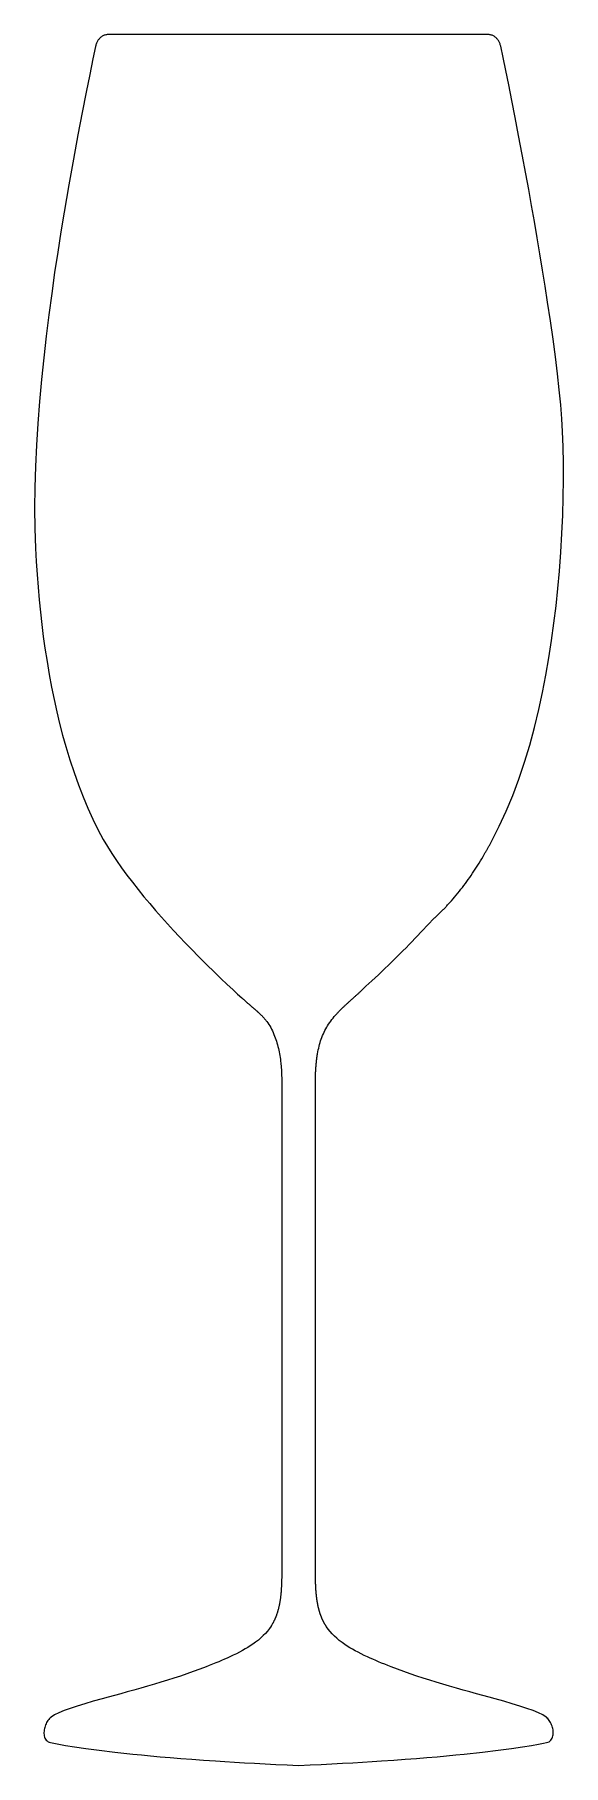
# Model space of a CAD drawing. Extents: x 602 to 815, y 360 to 1056.
import ezdxf

# ---------------------------------------------------------------- set-up
doc = ezdxf.new("R2010")
doc.units = 0
doc.header["$MEASUREMENT"] = 0
doc.layers.add('Poly', color=3, linetype='CONTINUOUS')

msp = doc.modelspace()

# ---------------------------------------------------------------- linework, layer by layer
at = {"layer": 'Poly', "color": 0, "true_color": 0x000000}
msp.add_lwpolyline([(808.4209, 379.5365), (808.406648, 379.54991), (808.392384, 379.563156), (808.378097, 379.576262), (808.363775, 379.58925), (808.349406, 379.602145), (808.334978, 379.614969), (808.32048, 379.627746), (808.3059, 379.6405), (808.291603, 379.652496), (808.277212, 379.664469), (808.262728, 379.676395), (808.24815, 379.68825), (808.233478, 379.700012), (808.218712, 379.711656), (808.203853, 379.72316), (808.1889, 379.7345), (808.174185, 379.746078), (808.159306, 379.757563), (808.144287, 379.768953), (808.12915, 379.78025), (808.11392, 379.791453), (808.098619, 379.802563), (808.083271, 379.813578), (808.0679, 379.8245), (808.067566, 379.823045), (808.067291, 379.821672), (808.067039, 379.820369), (808.066775, 379.819125), (808.066464, 379.817928), (808.066072, 379.816766), (808.065562, 379.815627), (808.0649, 379.8145), (808.064599, 379.814156), (808.063806, 379.81325), (808.062685, 379.811969), (808.0614, 379.8105), (808.060115, 379.809031), (808.058994, 379.80775), (808.058201, 379.806844), (808.0579, 379.8065), (808.057728, 379.80607), (808.057275, 379.804938), (808.056634, 379.803336), (808.0559, 379.8015), (808.055166, 379.799664), (808.054525, 379.798063), (808.054072, 379.79693), (808.0539, 379.7965), (806.724455, 380.66833), (804.982838, 381.544766), (802.859002, 382.4306), (800.3829, 383.330625), (797.584486, 384.249635), (794.493713, 385.192422), (791.140533, 386.163779), (787.5549, 387.1685), (785.131726, 387.837016), (782.632322, 388.522688), (780.064738, 389.226828), (777.437025, 389.95075), (774.757234, 390.695766), (772.033416, 391.463188), (769.273621, 392.254328), (766.4859, 393.0705), (763.886103, 393.84959), (761.275712, 394.652281), (758.661103, 395.479582), (756.04865, 396.3325), (753.444728, 397.212043), (750.855712, 398.119219), (748.287978, 399.055035), (745.7479, 400.0205), (744.428091, 400.537727), (743.145806, 401.048813), (741.900505, 401.554367), (740.69165, 402.055), (739.518701, 402.55132), (738.381119, 403.043938), (737.278365, 403.533461), (736.2099, 404.0205), (734.894875, 404.640014), (733.634072, 405.257359), (732.426402, 405.873744), (731.270775, 406.490375), (730.166101, 407.108459), (729.111291, 407.729203), (728.105254, 408.353814), (727.1469, 408.9835), (725.972332, 409.810814), (724.874041, 410.651266), (723.849648, 411.50749), (722.896775, 412.382125), (722.013043, 413.277807), (721.196072, 414.197172), (720.443484, 415.142857), (719.7529, 416.1175), (719.72557, 416.158463), (719.698322, 416.199578), (719.671144, 416.240811), (719.644025, 416.282125), (719.616953, 416.323486), (719.589916, 416.364859), (719.562902, 416.406209), (719.5359, 416.4475), (719.526834, 416.461852), (719.502931, 416.499688), (719.469138, 416.55318), (719.4304, 416.6145), (719.391662, 416.67582), (719.357869, 416.729313), (719.333966, 416.767148), (719.3249, 416.7815), (719.299072, 416.823545), (719.273338, 416.865672), (719.247697, 416.907869), (719.22215, 416.950125), (719.196697, 416.992428), (719.171337, 417.034766), (719.146072, 417.077127), (719.1209, 417.1195), (719.092824, 417.16792), (719.064853, 417.216422), (719.037, 417.264994), (719.009275, 417.313625), (718.981691, 417.362303), (718.954259, 417.411016), (718.926992, 417.459752), (718.8999, 417.5085), (718.872619, 417.557627), (718.845525, 417.606766), (718.818619, 417.655928), (718.7919, 417.705125), (718.765369, 417.754369), (718.739025, 417.803672), (718.712869, 417.853045), (718.6869, 417.9025), (718.660742, 417.952047), (718.634759, 418.001688), (718.608941, 418.051422), (718.583275, 418.10125), (718.55775, 418.151172), (718.532353, 418.201188), (718.507074, 418.251297), (718.4819, 418.3015), (718.459822, 418.344627), (718.437837, 418.387766), (718.415947, 418.430928), (718.39415, 418.474125), (718.372447, 418.517369), (718.350838, 418.560672), (718.329322, 418.604045), (718.3079, 418.6475), (718.286201, 418.691002), (718.264619, 418.734516), (718.243177, 418.778053), (718.2219, 418.821625), (718.20081, 418.865244), (718.179931, 418.908922), (718.159287, 418.95267), (718.1389, 418.9965), (718.117994, 419.040379), (718.097275, 419.084281), (718.076744, 419.12823), (718.0564, 419.17225), (718.036244, 419.216363), (718.016275, 419.260594), (717.996494, 419.304965), (717.9769, 419.3495), (717.953742, 419.402508), (717.930759, 419.45575), (717.907941, 419.50918), (717.885275, 419.56275), (717.86275, 419.616414), (717.840353, 419.670125), (717.818074, 419.723836), (717.7959, 419.7775), (717.77391, 419.831547), (717.752166, 419.885688), (717.730632, 419.939922), (717.709275, 419.99425), (717.688058, 420.048672), (717.666947, 420.103188), (717.645906, 420.157797), (717.6249, 420.2125), (717.603988, 420.26659), (717.583228, 420.320844), (717.562586, 420.375238), (717.542025, 420.42975), (717.521511, 420.484355), (717.501009, 420.539031), (717.480484, 420.593754), (717.4599, 420.6485), (717.454056, 420.66427), (717.43865, 420.705844), (717.416869, 420.764621), (717.3919, 420.832), (717.366931, 420.899379), (717.34515, 420.958156), (717.329744, 420.99973), (717.3239, 421.0155), (717.307072, 421.061627), (717.290337, 421.107766), (717.273697, 421.153928), (717.25715, 421.200125), (717.240697, 421.246369), (717.224337, 421.292672), (717.208072, 421.339045), (717.1919, 421.3855), (717.175822, 421.432049), (717.159837, 421.478703), (717.143947, 421.525475), (717.12815, 421.572375), (717.112447, 421.619416), (717.096837, 421.666609), (717.081322, 421.713967), (717.0659, 421.7615), (717.047617, 421.819719), (717.029509, 421.878125), (717.011566, 421.936719), (716.993775, 421.9955), (716.976125, 422.054469), (716.958603, 422.113625), (716.941199, 422.172969), (716.9239, 422.2325), (716.907072, 422.29184), (716.890337, 422.351344), (716.873697, 422.410988), (716.85715, 422.47075), (716.840697, 422.530605), (716.824337, 422.590531), (716.808072, 422.650504), (716.7919, 422.7105), (716.775863, 422.770168), (716.759978, 422.829906), (716.744211, 422.889691), (716.728525, 422.9495), (716.712886, 423.009309), (716.697259, 423.069094), (716.681609, 423.128832), (716.6659, 423.1885), (716.661474, 423.205387), (716.649806, 423.249906), (716.63331, 423.312848), (716.6144, 423.385), (716.59549, 423.457152), (716.578994, 423.520094), (716.567326, 423.564613), (716.5629, 423.5815), (716.549824, 423.630338), (716.536853, 423.679328), (716.524, 423.728436), (716.511275, 423.777625), (716.498691, 423.826861), (716.486259, 423.876109), (716.473992, 423.925334), (716.4619, 423.9745), (716.449615, 424.024383), (716.437494, 424.074313), (716.425513, 424.124336), (716.41365, 424.1745), (716.40188, 424.224852), (716.390181, 424.275438), (716.378529, 424.326305), (716.3669, 424.3775), (716.353117, 424.442139), (716.339509, 424.507047), (716.326066, 424.572213), (716.312775, 424.637625), (716.299625, 424.703271), (716.286603, 424.769141), (716.273699, 424.835221), (716.2609, 424.9015), (716.248529, 424.967588), (716.236181, 425.033828), (716.22388, 425.100186), (716.21165, 425.166625), (716.199513, 425.233111), (716.187494, 425.299609), (716.175615, 425.366084), (716.1639, 425.4325), (716.152646, 425.498918), (716.141369, 425.565406), (716.130045, 425.631941), (716.11865, 425.6985), (716.107162, 425.765059), (716.095556, 425.831594), (716.08381, 425.898082), (716.0719, 425.9645), (716.063228, 426.016205), (716.054462, 426.067828), (716.045603, 426.119381), (716.03665, 426.170875), (716.027603, 426.222322), (716.018463, 426.273734), (716.009228, 426.325123), (715.9999, 426.3765), (715.990859, 426.427879), (715.981759, 426.479281), (715.972636, 426.53073), (715.963525, 426.58225), (715.954461, 426.633863), (715.945478, 426.685594), (715.936613, 426.737465), (715.9279, 426.7895), (715.919324, 426.841676), (715.910853, 426.893969), (715.9025, 426.946402), (715.894275, 426.999), (715.886191, 427.051785), (715.878259, 427.104781), (715.870492, 427.158012), (715.8629, 427.2115), (715.85258, 427.285516), (715.842588, 427.359813), (715.832877, 427.434391), (715.8234, 427.50925), (715.814111, 427.584391), (715.804962, 427.659813), (715.795908, 427.735516), (715.7869, 427.8115), (715.778322, 427.886965), (715.769837, 427.962594), (715.761447, 428.038363), (715.75315, 428.11425), (715.744947, 428.19023), (715.736837, 428.266281), (715.728822, 428.342379), (715.7209, 428.4185), (715.6589, 429.0245), (715.65356, 429.077658), (715.648056, 429.130641), (715.642412, 429.183459), (715.63665, 429.236125), (715.630795, 429.28865), (715.624869, 429.341047), (715.618896, 429.393326), (715.6129, 429.4455), (715.607234, 429.498291), (715.601509, 429.550953), (715.595761, 429.603545), (715.590025, 429.656125), (715.584336, 429.708752), (715.578728, 429.761484), (715.573238, 429.814381), (715.5679, 429.8675), (715.562654, 429.92076), (715.557431, 429.974078), (715.552255, 430.027514), (715.54715, 430.081125), (715.542138, 430.134971), (715.537244, 430.189109), (715.53249, 430.2436), (715.5279, 430.2985), (715.521201, 430.387936), (715.514619, 430.477734), (715.508177, 430.567885), (715.5019, 430.658375), (715.49581, 430.749193), (715.489931, 430.840328), (715.484287, 430.931768), (715.4789, 431.0235), (715.473367, 431.114473), (715.468009, 431.205844), (715.462816, 431.297543), (715.457775, 431.3895), (715.452875, 431.481645), (715.448103, 431.573906), (715.443449, 431.666215), (715.4389, 431.7585), (715.437396, 431.789953), (715.433431, 431.872875), (715.427826, 431.990109), (715.4214, 432.1245), (715.414974, 432.258891), (715.409369, 432.376125), (715.405404, 432.459047), (715.4039, 432.4905), (715.401603, 432.539447), (715.399212, 432.588078), (715.396728, 432.636451), (715.39415, 432.684625), (715.391478, 432.732658), (715.388712, 432.780609), (715.385853, 432.828537), (715.3829, 432.8765), (715.381912, 432.892957), (715.379306, 432.936344), (715.375623, 432.997684), (715.3714, 433.068), (715.367177, 433.138316), (715.363494, 433.199656), (715.360888, 433.243043), (715.3599, 433.2595), (715.35917, 433.276344), (715.357244, 433.32075), (715.354521, 433.383531), (715.3514, 433.4555), (715.348279, 433.527469), (715.345556, 433.59025), (715.34363, 433.634656), (715.3429, 433.6515), (715.338121, 433.801361), (715.333541, 433.951703), (715.329171, 434.102537), (715.325025, 434.253875), (715.321113, 434.405729), (715.317447, 434.558109), (715.314039, 434.711029), (715.3109, 434.8645), (715.307621, 435.015066), (715.304541, 435.166031), (715.301671, 435.317418), (715.299025, 435.46925), (715.296613, 435.621551), (715.294447, 435.774344), (715.292539, 435.927652), (715.2909, 436.0815), (715.289494, 436.231494), (715.288275, 436.382203), (715.287244, 436.533592), (715.2864, 436.685625), (715.285744, 436.838268), (715.285275, 436.991484), (715.284994, 437.14524), (715.2849, 437.2995), (715.2849, 503.4585), (715.2849, 569.6215), (715.2849, 635.7765), (715.285273, 636.009377), (715.286384, 636.240766), (715.288222, 636.470678), (715.290775, 636.699125), (715.294031, 636.926119), (715.297978, 637.151672), (715.302605, 637.375795), (715.3079, 637.5985), (715.313611, 637.830541), (715.320213, 638.060953), (715.327658, 638.289795), (715.3359, 638.517125), (715.344892, 638.743002), (715.354587, 638.967484), (715.364939, 639.190631), (715.3759, 639.4125), (715.387941, 639.643461), (715.400791, 639.872875), (715.414414, 640.100789), (715.428775, 640.32725), (715.443839, 640.552305), (715.459572, 640.776), (715.475937, 640.998383), (715.4929, 641.2195), (715.493545, 641.227707), (715.495244, 641.249344), (715.497646, 641.279934), (715.5004, 641.315), (715.503154, 641.350066), (715.505556, 641.380656), (715.507255, 641.402293), (715.5079, 641.4105), (715.508545, 641.418621), (715.510244, 641.440031), (715.512646, 641.470301), (715.5154, 641.505), (715.518154, 641.539699), (715.520556, 641.569969), (715.522255, 641.591379), (715.5229, 641.5995), (715.523502, 641.607664), (715.525087, 641.629188), (715.52733, 641.659617), (715.5299, 641.6945), (715.53247, 641.729383), (715.534712, 641.759812), (715.536298, 641.781336), (715.5369, 641.7895), (715.546324, 641.898439), (715.555853, 642.007016), (715.5655, 642.11524), (715.575275, 642.223125), (715.585191, 642.330682), (715.595259, 642.437922), (715.605492, 642.544857), (715.6159, 642.6515), (715.626779, 642.759359), (715.637681, 642.866938), (715.64863, 642.974234), (715.65965, 643.08125), (715.670763, 643.187984), (715.681994, 643.294438), (715.693365, 643.400609), (715.7049, 643.5065), (715.716615, 643.613943), (715.728494, 643.721047), (715.740513, 643.827846), (715.75265, 643.934375), (715.76488, 644.04067), (715.777181, 644.146766), (715.789529, 644.252697), (715.8019, 644.3585), (715.805638, 644.387891), (715.815494, 644.465375), (715.829427, 644.574922), (715.8454, 644.7005), (715.861373, 644.826078), (715.875306, 644.935625), (715.885162, 645.013109), (715.8889, 645.0425), (715.899824, 645.128035), (715.910853, 645.213594), (715.922, 645.299105), (715.933275, 645.3845), (715.944691, 645.469707), (715.956259, 645.554656), (715.967992, 645.639277), (715.9799, 645.7235), (715.992328, 645.809932), (716.004884, 645.895953), (716.017605, 645.981529), (716.030525, 646.066625), (716.043679, 646.151205), (716.057103, 646.235234), (716.070832, 646.318678), (716.0849, 646.4015), (716.085072, 646.402746), (716.085525, 646.406031), (716.086166, 646.410676), (716.0869, 646.416), (716.087634, 646.421324), (716.088275, 646.425969), (716.088728, 646.429254), (716.0889, 646.4305), (716.089115, 646.431703), (716.089681, 646.434875), (716.090482, 646.439359), (716.0914, 646.4445), (716.092318, 646.449641), (716.093119, 646.454125), (716.093685, 646.457297), (716.0939, 646.4585), (716.094072, 646.459703), (716.094525, 646.462875), (716.095166, 646.467359), (716.0959, 646.4725), (716.096634, 646.477641), (716.097275, 646.482125), (716.097728, 646.485297), (716.0979, 646.4865), (716.245105, 647.289479), (716.403853, 648.070578), (716.573968, 648.83042), (716.755275, 649.569625), (716.947597, 650.288814), (717.150759, 650.988609), (717.364586, 651.669631), (717.5889, 652.3325), (717.864099, 653.085348), (718.153244, 653.815344), (718.456029, 654.523543), (718.77215, 655.211), (719.101302, 655.87877), (719.443181, 656.527906), (719.797482, 657.159465), (720.1639, 657.7745), (720.575123, 658.423742), (721.000056, 659.056063), (721.438349, 659.672727), (721.88965, 660.275), (722.353607, 660.864148), (722.829869, 661.441438), (723.318084, 662.008133), (723.8179, 662.5655), (723.999769, 662.763418), (724.183103, 662.960469), (724.367867, 663.156723), (724.554025, 663.35225), (724.741543, 663.547121), (724.930384, 663.741406), (725.120515, 663.935176), (725.3119, 664.1285), (725.501839, 664.318023), (725.692916, 664.507125), (725.88514, 664.695852), (726.078525, 664.88425), (726.273082, 665.072367), (726.468822, 665.26025), (726.665757, 665.447945), (726.8639, 665.6355), (727.059086, 665.818879), (727.255384, 666.002281), (727.452785, 666.18573), (727.651275, 666.36925), (727.850843, 666.552863), (728.051478, 666.736594), (728.253168, 666.920465), (728.4559, 667.1045), (728.66191, 667.290365), (728.868916, 667.476734), (729.076882, 667.663643), (729.285775, 667.851125), (729.495558, 668.039217), (729.706197, 668.227953), (729.917656, 668.417369), (730.1299, 668.6075), (730.336859, 668.792717), (730.544509, 668.978672), (730.752886, 669.165447), (730.962025, 669.353125), (731.171961, 669.541787), (731.382728, 669.731516), (731.594363, 669.922393), (731.8069, 670.1145), (732.012732, 670.301025), (732.219244, 670.488641), (732.426459, 670.677404), (732.6344, 670.867375), (732.843091, 671.058611), (733.052556, 671.251172), (733.262818, 671.445115), (733.4739, 671.6405), (734.515191, 672.609063), (735.617666, 673.6335), (736.778851, 674.713438), (737.996275, 675.8485), (739.267464, 677.038313), (740.589947, 678.2825), (741.96125, 679.580688), (743.3789, 680.9325), (744.506709, 682.015334), (745.659619, 683.129984), (746.836482, 684.276299), (748.03615, 685.454125), (749.257474, 686.663311), (750.499306, 687.903703), (751.760498, 689.17515), (753.0399, 690.4775), (754.165994, 691.63398), (755.304275, 692.813594), (756.453994, 694.016223), (757.6144, 695.24175), (758.784744, 696.490059), (759.964275, 697.761031), (761.152244, 699.054551), (762.3479, 700.3705), (762.618406, 700.612809), (762.889884, 700.857531), (763.162277, 701.104738), (763.435525, 701.3545), (763.70957, 701.606887), (763.984353, 701.861969), (764.259816, 702.119816), (764.5359, 702.3805), (764.799099, 702.630818), (765.062931, 702.883797), (765.327373, 703.139471), (765.5924, 703.397875), (765.85799, 703.659045), (766.124119, 703.923016), (766.390763, 704.189822), (766.6579, 704.4595), (766.913173, 704.718861), (767.168962, 704.980953), (767.42522, 705.245787), (767.6819, 705.513375), (767.938955, 705.783729), (768.196337, 706.056859), (768.454002, 706.332779), (768.7119, 706.6115), (769.351707, 707.312313), (769.992228, 708.029438), (770.633242, 708.762781), (771.274525, 709.51225), (771.915855, 710.27775), (772.557009, 711.059188), (773.197765, 711.856469), (773.8379, 712.6695), (774.423716, 713.428258), (775.008806, 714.2), (775.593005, 714.98468), (776.17615, 715.78225), (776.758076, 716.592664), (777.338619, 717.415875), (777.917615, 718.251836), (778.4949, 719.1005), (779.031412, 719.902143), (779.566119, 720.714766), (780.098904, 721.538287), (780.62965, 722.372625), (781.15824, 723.217697), (781.684556, 724.073422), (782.208482, 724.939717), (782.7299, 725.8165), (782.881636, 726.075719), (783.033103, 726.335875), (783.184312, 726.596969), (783.335275, 726.859), (783.486004, 727.121969), (783.636509, 727.385875), (783.786804, 727.650719), (783.9369, 727.9165), (784.084222, 728.179045), (784.231416, 728.442422), (784.378445, 728.706619), (784.525275, 728.971625), (784.671871, 729.237428), (784.818197, 729.504016), (784.964218, 729.771377), (785.1099, 730.0395), (785.253761, 730.304623), (785.397353, 730.570484), (785.540687, 730.837072), (785.683775, 731.104375), (785.826629, 731.372381), (785.969259, 731.641078), (786.111679, 731.910455), (786.2539, 732.1805), (789.268712, 737.973389), (792.087025, 744.046297), (794.7139, 750.374088), (797.1544, 756.931625), (799.413587, 763.693771), (801.496525, 770.635391), (803.408275, 777.731346), (805.1539, 784.9565), (806.639828, 791.800635), (807.989384, 798.715141), (809.20673, 805.679545), (810.296025, 812.673375), (811.261429, 819.676158), (812.107103, 826.667422), (812.837207, 833.626693), (813.4559, 840.5335), (814.021527, 848.177729), (814.458541, 855.702016), (814.772765, 863.077639), (814.970025, 870.275875), (815.056144, 877.268002), (815.036947, 884.025297), (814.918257, 890.519037), (814.7059, 896.7205), (814.417154, 901.817406), (813.972244, 907.415688), (813.383287, 913.464438), (812.6624, 919.91275), (811.821701, 926.709719), (810.873306, 933.804438), (809.829334, 941.146), (808.7019, 948.6835), (807.705527, 955.089516), (806.666603, 961.567063), (805.592171, 968.086516), (804.489275, 974.61825), (803.364957, 981.132641), (802.226259, 987.600063), (801.080226, 993.990891), (799.9339, 1000.2755), (798.474908, 1008.129736), (797.041837, 1015.698328), (795.649548, 1022.91885), (794.3129, 1029.728875), (793.046752, 1036.065979), (791.865963, 1041.867734), (790.785392, 1047.071717), (789.8199, 1051.6155), (789.745535, 1051.928283), (789.658478, 1052.233391), (789.559164, 1052.530459), (789.448025, 1052.819125), (789.325496, 1053.099025), (789.192009, 1053.369797), (789.048, 1053.631076), (788.8939, 1053.8825), (788.71333, 1054.146229), (788.521462, 1054.397078), (788.318814, 1054.634545), (788.1059, 1054.858125), (787.883236, 1055.067314), (787.651337, 1055.261609), (787.41072, 1055.440506), (787.1619, 1055.6035), (786.893078, 1055.757439), (786.616509, 1055.892641), (786.332793, 1056.008553), (786.042525, 1056.104625), (785.746304, 1056.180307), (785.444728, 1056.235047), (785.138394, 1056.268295), (784.8279, 1056.2795), (759.4109, 1056.2795), (733.9939, 1056.2795), (708.5779, 1056.2795), (682.9829, 1056.2795), (657.3889, 1056.2795), (631.7949, 1056.2795), (631.48183, 1056.268158), (631.173025, 1056.234516), (630.869095, 1056.179146), (630.57065, 1056.102625), (630.278298, 1056.005525), (629.99265, 1055.888422), (629.714314, 1055.751889), (629.4439, 1055.5965), (629.194336, 1055.431164), (628.953009, 1055.24975), (628.720472, 1055.052773), (628.497275, 1054.84075), (628.283968, 1054.614195), (628.081103, 1054.373625), (627.88923, 1054.119555), (627.7089, 1053.8525), (627.554982, 1053.598404), (627.411494, 1053.334359), (627.278834, 1053.060729), (627.1574, 1052.777875), (627.047591, 1052.486162), (626.949806, 1052.185953), (626.864443, 1051.877611), (626.7919, 1051.5615), (625.739687, 1046.489854), (624.466822, 1040.306203), (623.007839, 1033.100232), (621.397275, 1024.961625), (619.669664, 1015.980064), (617.859541, 1006.245234), (616.001441, 995.846818), (614.1299, 984.8745), (612.840888, 976.966951), (611.573556, 968.856047), (610.339459, 960.571775), (609.15015, 952.144125), (608.017185, 943.603084), (606.952119, 934.978641), (605.966505, 926.300783), (605.0719, 917.5995), (604.268787, 908.772451), (603.583494, 899.983734), (603.028091, 891.264744), (602.61465, 882.646875), (602.35524, 874.161521), (602.261931, 865.840078), (602.346795, 857.713939), (602.6219, 849.8145), (602.90839, 844.504471), (603.251259, 839.273766), (603.649605, 834.123334), (604.102525, 829.054125), (604.609117, 824.067088), (605.168478, 819.163172), (605.779707, 814.343326), (606.4419, 809.6085), (607.268171, 804.255764), (608.159822, 799.018797), (609.11548, 793.899088), (610.133775, 788.898125), (611.213336, 784.017396), (612.352791, 779.258391), (613.550769, 774.622596), (614.8059, 770.1115), (616.423699, 764.744439), (618.123166, 759.570328), (619.901781, 754.591896), (621.757025, 749.811875), (623.686379, 745.232994), (625.687322, 740.857984), (627.757336, 736.689576), (629.8939, 732.7305), (631.544798, 729.907422), (633.333088, 727.050688), (635.246158, 724.168547), (637.2714, 721.26925), (639.396205, 718.361047), (641.607962, 715.452188), (643.894064, 712.550922), (646.2419, 709.6655), (648.573257, 706.881039), (650.939572, 704.127), (653.329207, 701.411023), (655.730525, 698.74075), (658.13189, 696.12382), (660.521666, 693.567875), (662.888214, 691.080555), (665.2199, 688.6695), (668.440379, 685.399029), (671.534541, 682.318297), (674.469351, 679.448947), (677.211775, 676.812625), (679.728777, 674.430975), (681.987322, 672.325641), (683.954375, 670.518268), (685.5969, 669.0305), (685.737246, 668.904215), (685.877041, 668.778844), (686.016296, 668.654363), (686.155025, 668.53075), (686.293238, 668.40798), (686.430947, 668.286031), (686.568164, 668.164879), (686.7049, 668.0445), (686.846326, 667.920416), (686.987119, 667.797141), (687.127302, 667.674639), (687.2669, 667.552875), (687.405935, 667.431814), (687.544431, 667.311422), (687.682412, 667.191662), (687.8199, 667.0725), (687.867982, 667.031121), (687.994744, 666.922031), (688.173959, 666.767801), (688.3794, 666.591), (688.584841, 666.414199), (688.764056, 666.259969), (688.890818, 666.150879), (688.9389, 666.1095), (689.072072, 665.995354), (689.204587, 665.881641), (689.336447, 665.768326), (689.46765, 665.655375), (689.598197, 665.542752), (689.728088, 665.430422), (689.857322, 665.31835), (689.9859, 665.2065), (690.117949, 665.091932), (690.249353, 664.977703), (690.380125, 664.863779), (690.510275, 664.750125), (690.639816, 664.636705), (690.768759, 664.523484), (690.897117, 664.410428), (691.0249, 664.2975), (691.155406, 664.182051), (691.285197, 664.066719), (691.414308, 663.951527), (691.542775, 663.8365), (691.670632, 663.72166), (691.797916, 663.607031), (691.92466, 663.492637), (692.0509, 663.3785), (692.049869, 663.379188), (692.04715, 663.381), (692.043306, 663.383563), (692.0389, 663.3865), (692.034494, 663.389438), (692.03065, 663.392), (692.027931, 663.393813), (692.0269, 663.3945), (692.025912, 663.395188), (692.023306, 663.397), (692.019623, 663.399563), (692.0154, 663.4025), (692.011177, 663.405438), (692.007494, 663.408), (692.004888, 663.409813), (692.0039, 663.4105), (692.002869, 663.41123), (692.00015, 663.413156), (691.996306, 663.415879), (691.9919, 663.419), (691.987494, 663.422121), (691.98365, 663.424844), (691.980931, 663.42677), (691.9799, 663.4275), (691.991896, 663.418449), (692.003869, 663.409281), (692.015795, 663.399973), (692.02765, 663.3905), (692.039412, 663.38084), (692.051056, 663.370969), (692.06256, 663.360863), (692.0739, 663.3505), (692.077896, 663.346977), (692.088431, 663.337688), (692.103326, 663.324555), (692.1204, 663.3095), (692.137474, 663.294445), (692.152369, 663.281313), (692.162904, 663.272023), (692.1669, 663.2685), (692.178527, 663.258381), (692.190166, 663.248297), (692.201828, 663.238283), (692.213525, 663.228375), (692.225269, 663.218607), (692.237072, 663.209016), (692.248945, 663.199635), (692.2609, 663.1905), (692.418961, 663.04415), (692.575884, 662.897578), (692.73166, 662.750748), (692.886275, 662.603625), (693.039718, 662.456174), (693.191978, 662.308359), (693.343043, 662.160146), (693.4929, 662.0115), (693.644123, 661.859426), (693.794056, 661.706906), (693.942724, 661.553871), (694.09015, 661.40025), (694.236357, 661.245973), (694.381369, 661.090969), (694.525209, 660.935168), (694.6679, 660.7785), (694.810168, 660.620193), (694.951228, 660.460984), (695.091093, 660.300814), (695.229775, 660.139625), (695.367285, 659.977357), (695.503634, 659.813953), (695.638836, 659.649354), (695.7729, 659.4835), (696.166179, 658.912744), (696.548572, 658.318891), (696.919785, 657.702186), (697.279525, 657.062875), (697.6275, 656.401205), (697.963416, 655.717422), (698.28698, 655.011771), (698.5979, 654.2845), (698.858021, 653.633342), (699.107994, 652.966234), (699.347607, 652.283354), (699.57665, 651.584875), (699.794912, 650.870975), (700.002181, 650.141828), (700.198248, 649.397611), (700.3829, 648.6385), (700.538316, 647.94683), (700.684228, 647.243641), (700.820507, 646.529037), (700.947025, 645.803125), (701.063652, 645.06601), (701.170259, 644.317797), (701.266718, 643.558592), (701.3529, 642.7885), (701.382994, 642.50701), (701.411775, 642.222766), (701.439244, 641.935732), (701.4654, 641.645875), (701.490244, 641.353158), (701.513775, 641.057547), (701.535994, 640.759006), (701.5569, 640.4575), (701.575041, 640.174604), (701.591963, 639.889141), (701.607666, 639.601076), (701.62215, 639.310375), (701.635416, 639.017002), (701.647462, 638.720922), (701.658291, 638.4221), (701.6679, 638.1205), (701.675964, 637.835867), (701.682916, 637.548938), (701.688765, 637.259664), (701.693525, 636.968), (701.697207, 636.673898), (701.699822, 636.377313), (701.701382, 636.078195), (701.7019, 635.7765), (701.7019, 569.6215), (701.7019, 503.4585), (701.7019, 437.2995), (701.701574, 437.042764), (701.700603, 436.787797), (701.699, 436.534588), (701.696775, 436.283125), (701.693941, 436.033396), (701.690509, 435.785391), (701.686492, 435.539096), (701.6819, 435.2945), (701.676654, 435.038883), (701.670681, 434.785), (701.664005, 434.532805), (701.65665, 434.28225), (701.648638, 434.033289), (701.639994, 433.785875), (701.63074, 433.539961), (701.6209, 433.2955), (701.609744, 433.041662), (701.598025, 432.789359), (701.585744, 432.538533), (701.5729, 432.289125), (701.559494, 432.041076), (701.545525, 431.794328), (701.530994, 431.548822), (701.5159, 431.3045), (701.515298, 431.293887), (701.513712, 431.265906), (701.51147, 431.226348), (701.5089, 431.181), (701.50633, 431.135652), (701.504087, 431.096094), (701.502502, 431.068113), (701.5019, 431.0575), (701.501341, 431.046758), (701.499869, 431.018438), (701.497787, 430.978398), (701.4954, 430.9325), (701.493013, 430.886602), (701.490931, 430.846563), (701.489459, 430.818242), (701.4889, 430.8075), (701.487353, 430.776424), (701.485712, 430.745453), (701.483978, 430.7146), (701.48215, 430.683875), (701.480228, 430.653291), (701.478212, 430.622859), (701.476103, 430.592592), (701.4739, 430.5625), (701.457777, 430.352779), (701.440916, 430.144359), (701.423328, 429.937229), (701.405025, 429.731375), (701.386019, 429.526787), (701.366322, 429.323453), (701.345945, 429.121361), (701.3249, 428.9205), (701.301984, 428.712232), (701.278259, 428.505172), (701.253761, 428.299307), (701.228525, 428.094625), (701.202586, 427.891115), (701.175978, 427.688766), (701.148738, 427.487564), (701.1209, 427.2875), (701.090898, 427.081104), (701.060134, 426.875891), (701.028597, 426.671826), (700.996275, 426.468875), (700.963156, 426.267002), (700.929228, 426.066172), (700.89448, 425.86635), (700.8589, 425.6675), (700.856837, 425.655941), (700.8514, 425.625469), (700.843712, 425.582387), (700.8349, 425.533), (700.826087, 425.483613), (700.8184, 425.440531), (700.812962, 425.410059), (700.8109, 425.3985), (700.808795, 425.387027), (700.803244, 425.356781), (700.795396, 425.31402), (700.7864, 425.265), (700.777404, 425.21598), (700.769556, 425.173219), (700.764005, 425.142973), (700.7619, 425.1315), (700.759666, 425.120113), (700.753775, 425.090094), (700.745447, 425.047652), (700.7359, 424.999), (700.726353, 424.950348), (700.718025, 424.907906), (700.712134, 424.877887), (700.7099, 424.8665), (700.673103, 424.687674), (700.635462, 424.509703), (700.596978, 424.3326), (700.55765, 424.156375), (700.517478, 423.981041), (700.476463, 423.806609), (700.434603, 423.633092), (700.3919, 423.4605), (700.347181, 423.283969), (700.301525, 423.108375), (700.254931, 422.933719), (700.2074, 422.76), (700.158931, 422.587219), (700.109525, 422.415375), (700.059181, 422.244469), (700.0079, 422.0745), (699.954179, 421.900969), (699.899509, 421.728375), (699.843879, 421.556719), (699.787275, 421.386), (699.729687, 421.216219), (699.671103, 421.047375), (699.611511, 420.879469), (699.5509, 420.7125), (699.540726, 420.684754), (699.530447, 420.657031), (699.52005, 420.629355), (699.509525, 420.60175), (699.498859, 420.574238), (699.488041, 420.546844), (699.477058, 420.51959), (699.4659, 420.4925), (699.462162, 420.48309), (699.452306, 420.458281), (699.438373, 420.423207), (699.4224, 420.383), (699.406427, 420.342793), (699.392494, 420.307719), (699.382638, 420.28291), (699.3789, 420.2735), (699.367654, 420.2465), (699.356431, 420.2195), (699.345255, 420.1925), (699.33415, 420.1655), (699.323138, 420.1385), (699.312244, 420.1115), (699.30149, 420.0845), (699.2909, 420.0575), (699.225642, 419.896957), (699.159587, 419.737094), (699.092689, 419.577934), (699.0249, 419.4195), (698.956173, 419.261816), (698.886462, 419.104906), (698.81572, 418.948793), (698.7439, 418.7935), (698.670257, 418.637457), (698.595572, 418.482094), (698.519832, 418.327434), (698.443025, 418.1735), (698.36514, 418.020316), (698.286166, 417.867906), (698.206089, 417.716293), (698.1249, 417.5655), (698.041455, 417.415084), (697.956837, 417.265359), (697.871002, 417.116361), (697.7839, 416.968125), (697.695486, 416.820686), (697.605712, 416.674078), (697.514533, 416.528338), (697.4219, 416.3835), (696.736929, 415.385641), (695.988384, 414.41825), (695.173816, 413.478609), (694.290775, 412.564), (693.336812, 411.671703), (692.309478, 410.799), (691.206324, 409.943172), (690.0249, 409.1015), (689.060351, 408.461869), (688.046947, 407.827641), (686.98355, 407.197561), (685.869025, 406.570375), (684.702234, 405.94483), (683.482041, 405.319672), (682.207308, 404.693646), (680.8769, 404.0655), (679.798683, 403.573451), (678.685416, 403.078672), (677.536546, 402.580588), (676.351525, 402.078625), (675.1298, 401.572209), (673.870822, 401.060766), (672.574039, 400.543721), (671.2389, 400.0205), (668.699152, 399.055076), (666.131666, 398.119359), (663.542828, 397.212307), (660.939025, 396.332875), (658.326644, 395.480021), (655.712072, 394.652703), (653.101695, 393.849877), (650.5019, 393.0705), (647.714554, 392.254658), (644.955134, 391.463766), (642.231691, 390.696521), (639.552275, 389.951625), (636.924937, 389.227775), (634.357728, 388.523672), (631.858699, 387.838014), (629.4359, 387.1695), (625.849615, 386.164447), (622.495994, 385.192828), (619.405013, 384.249826), (616.60665, 383.330625), (614.13088, 382.430408), (612.007681, 381.544359), (610.267029, 380.667662), (608.9389, 379.7955), (608.938384, 379.795715), (608.937025, 379.796281), (608.935103, 379.797082), (608.9329, 379.798), (608.930697, 379.798918), (608.928775, 379.799719), (608.927416, 379.800285), (608.9269, 379.8005), (608.926341, 379.800672), (608.924869, 379.801125), (608.922787, 379.801766), (608.9204, 379.8025), (608.918013, 379.803234), (608.915931, 379.803875), (608.914459, 379.804328), (608.9139, 379.8045), (608.913384, 379.804672), (608.912025, 379.805125), (608.910103, 379.805766), (608.9079, 379.8065), (608.905697, 379.807234), (608.903775, 379.807875), (608.902416, 379.808328), (608.9019, 379.8085), (608.897002, 379.804848), (608.884087, 379.795219), (608.86583, 379.781605), (608.8449, 379.766), (608.82397, 379.750395), (608.805713, 379.736781), (608.792798, 379.727152), (608.7879, 379.7235), (608.774029, 379.712623), (608.760181, 379.701734), (608.74638, 379.690822), (608.73265, 379.679875), (608.719013, 379.668881), (608.705494, 379.657828), (608.692115, 379.646705), (608.6789, 379.6355), (608.665488, 379.623822), (608.652228, 379.612016), (608.639086, 379.600045), (608.626025, 379.587875), (608.613011, 379.575471), (608.600009, 379.562797), (608.586984, 379.549818), (608.5739, 379.5365), (608.247783, 379.221078), (607.937275, 378.868438), (607.644017, 378.482516), (607.36965, 378.06725), (607.115814, 377.626578), (606.88415, 377.164438), (606.676298, 376.684766), (606.4939, 376.1915), (606.340082, 375.69465), (606.214166, 375.192141), (606.117711, 374.687779), (606.052275, 374.185375), (606.019418, 373.688736), (606.020697, 373.201672), (606.057671, 372.72799), (606.1319, 372.2715), (606.260976, 371.785078), (606.441134, 371.330625), (606.674519, 370.913484), (606.963275, 370.539), (607.309546, 370.212516), (607.715478, 369.939375), (608.183214, 369.724922), (608.7149, 369.5745), (609.964744, 369.321764), (611.961775, 368.943859), (614.744619, 368.456619), (618.3519, 367.875875), (622.822244, 367.217459), (628.194275, 366.497203), (634.506619, 365.730939), (641.7979, 364.9345), (645.262904, 364.585311), (648.921244, 364.234609), (652.776037, 363.883697), (656.8304, 363.533875), (661.087451, 363.186443), (665.550306, 362.842703), (670.222084, 362.503955), (675.1059, 362.1715), (678.85414, 361.930648), (682.721197, 361.694438), (686.708324, 361.463383), (690.816775, 361.238), (695.047804, 361.018805), (699.402666, 360.806313), (703.882613, 360.601039), (708.4889, 360.4035), (713.095519, 360.600998), (717.575728, 360.806172), (721.930804, 361.018541), (726.162025, 361.237625), (730.270668, 361.462943), (734.258009, 361.694016), (738.125328, 361.930361), (741.8739, 362.1715), (746.758048, 362.503955), (751.430087, 362.842703), (755.893158, 363.186443), (760.1504, 363.533875), (764.204955, 363.883697), (768.059963, 364.234609), (771.718564, 364.585311), (775.1839, 364.9345), (782.475513, 365.730939), (788.788119, 366.497203), (794.160365, 367.217459), (798.6309, 367.875875), (802.238373, 368.456619), (805.021431, 368.943859), (807.018724, 369.321764), (808.2689, 369.5745), (808.80022, 369.724877), (809.26765, 369.939203), (809.673392, 370.212146), (810.01965, 370.538375), (810.308627, 370.912557), (810.542525, 371.329359), (810.723548, 371.783451), (810.8539, 372.2695), (810.928589, 372.72599), (810.966166, 373.199672), (810.96814, 373.686736), (810.936025, 374.183375), (810.871332, 374.685779), (810.775572, 375.190141), (810.650257, 375.69265), (810.4969, 376.1895), (810.315289, 376.682852), (810.108259, 377.16275), (809.877394, 377.625211), (809.624275, 378.06625), (809.350484, 378.481883), (809.057603, 378.868125), (808.747214, 379.220992), (808.4209, 379.5365), (808.747214, 379.220992), (808.4209, 379.5365)], dxfattribs=at)

doc.saveas('drawing.dxf')
